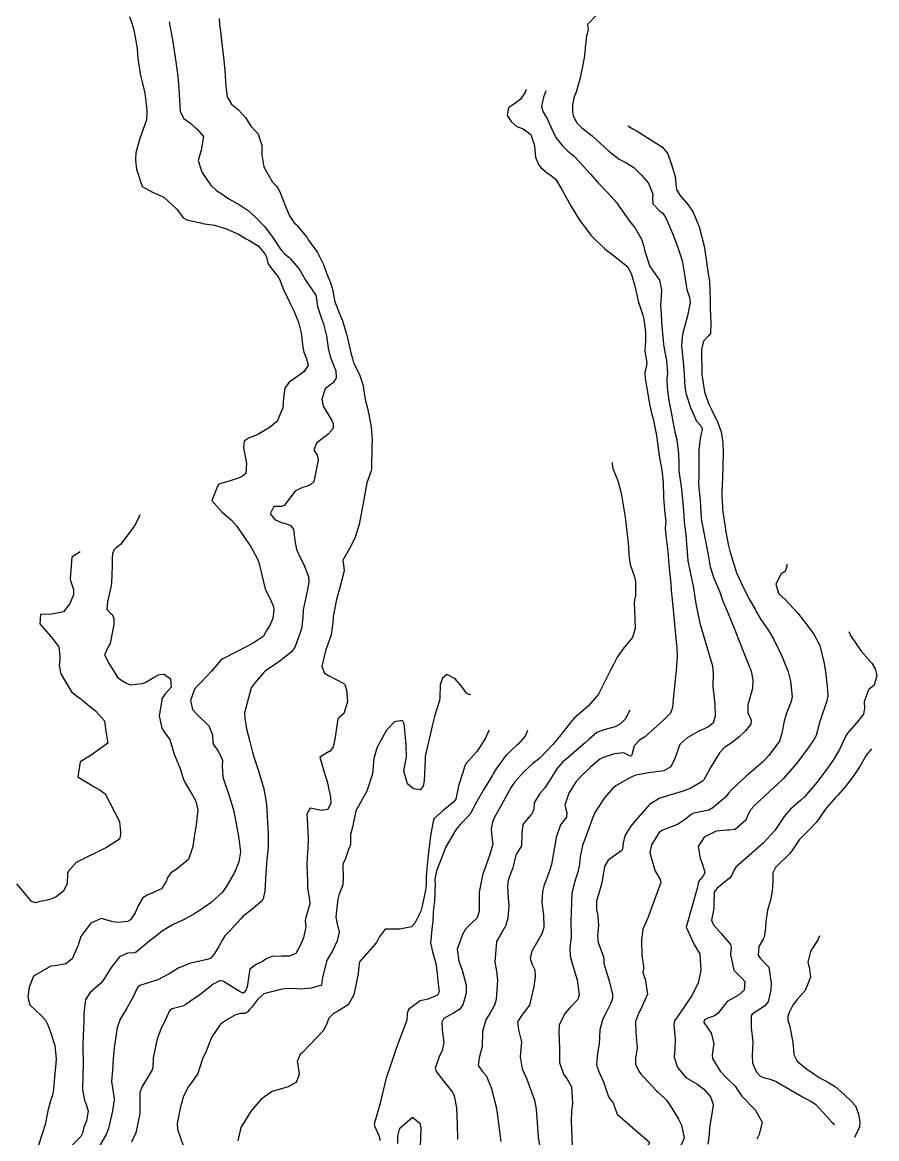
# Model space of a CAD drawing. Header units: feet. Extents: x 1313709 to 1317500, y 405869 to 411659.
# Drawn here: x 1316808 to 1317273, y 410442 to 411049 of the extents above; entities that cross this region are included whole.
import ezdxf

# ---------------------------------------------------------------- set-up
doc = ezdxf.new("R2010")
doc.units = ezdxf.units.FT
doc.layers.add('C-TOPO-MAJR', color=32, linetype='CONTINUOUS')

msp = doc.modelspace()

# ---------------------------------------------------------------- linework, layer by layer
at = {"layer": 'C-TOPO-MAJR'}
for points in [[(1316866.75, 411052.26), (1316868, 411048.76), (1316869.09, 411045.16), (1316870.82, 411034.88), (1316871.22, 411029.48), (1316872.54, 411021.2), (1316874.99, 411010.56), (1316875.93, 411003), (1316876.14, 411000.27), (1316875.87, 410996.13), (1316873.93, 410990.59), (1316872.37, 410985.99), (1316870.22, 410978.27), (1316869.91, 410974.6), (1316870.22, 410972.41), (1316870.6, 410969.39), (1316873.69, 410959.9), (1316879.19, 410956.84), (1316885.36, 410954.14), (1316892.5, 410947.62), (1316895.97, 410942.87), (1316897.84, 410941.72), (1316905.34, 410940.04), (1316906.45, 410939.81), (1316909.01, 410939.44), (1316913.01, 410938.76), (1316918.93, 410937), (1316926.09, 410933.87), (1316930.16, 410931.38), (1316931.63, 410930.66), (1316936.75, 410927.64), (1316940.41, 410923.29), (1316941.29, 410921.54), (1316941.82, 410919.14), (1316942.21, 410917.77), (1316943.94, 410915.28), (1316947.56, 410910.68), (1316948.24, 410909.5), (1316950.48, 410903.84), (1316954.25, 410895.83), (1316956.02, 410892.63), (1316958.67, 410886.16), (1316960.05, 410880.27), (1316960.99, 410872.52), (1316961.55, 410869.72), (1316962.98, 410866.25), (1316963.95, 410862.49), (1316961.75, 410859.17), (1316960.03, 410858.05), (1316953.65, 410853.44), (1316951.27, 410850.13), (1316950.49, 410844.9), (1316950.12, 410839.53), (1316947.29, 410832.61), (1316946.62, 410831.81), (1316942.69, 410828.65), (1316936.22, 410824.85), (1316931.76, 410823.16), (1316929.18, 410821.4), (1316928.71, 410817.8), (1316930.36, 410809.24), (1316929.96, 410803.8), (1316928.21, 410802.27), (1316926.02, 410801.3), (1316921.44, 410799.81), (1316915.3, 410797.99), (1316914.33, 410796.47), (1316913.54, 410793.94), (1316911.48, 410789.01), (1316916.88, 410782.93), (1316922.19, 410778.48), (1316924.96, 410775.22), (1316928.24, 410770.63), (1316933.13, 410763.41), (1316936.82, 410756.14), (1316939.35, 410745.64), (1316940.47, 410740.8), (1316942.91, 410736.24), (1316945.01, 410731.45), (1316945.18, 410729.61), (1316944.6, 410724.85), (1316942.81, 410720.77), (1316940.98, 410718.12), (1316939.79, 410715.52), (1316939.49, 410715.11), (1316933.95, 410711.48), (1316925.25, 410707.04), (1316917.16, 410702.88), (1316916.34, 410702.23), (1316911.32, 410696.23), (1316905.88, 410690.39), (1316903.47, 410688.1), (1316902.12, 410686.41), (1316899.96, 410680.33), (1316901.05, 410675.47), (1316903.55, 410672.73), (1316909.89, 410666.56), (1316911.82, 410661.58), (1316912, 410657.46), (1316912.4, 410656.11), (1316914.95, 410652.97), (1316917.27, 410647.78), (1316917.1, 410644.77), (1316917.42, 410638.68), (1316921.34, 410627.28), (1316923.46, 410620.12), (1316924.37, 410615.16), (1316926.16, 410605.28), (1316927.05, 410598.03), (1316926.18, 410592.5), (1316923.76, 410586.78), (1316919.81, 410579.85), (1316919.19, 410578.84), (1316917.25, 410576.01), (1316911.18, 410570.43), (1316905.08, 410566.21), (1316901.76, 410564.05), (1316896.41, 410561.19), (1316890.46, 410558.4), (1316884.7, 410554.97), (1316881.55, 410552.55), (1316877.14, 410549.21), (1316874.87, 410547.16), (1316870.3, 410543.38), (1316869.25, 410543.05), (1316865.54, 410542.81), (1316861.26, 410540.9), (1316856.75, 410535.09), (1316852.13, 410527.91), (1316850.92, 410526.46), (1316845.35, 410521.51), (1316842.74, 410517.75), (1316841.89, 410510.03), (1316841.81, 410505.35), (1316841.44, 410498.52), (1316841.38, 410492.03), (1316841.54, 410482.86), (1316841.28, 410476.51), (1316841.2, 410468.49), (1316842.49, 410462.11), (1316842.73, 410461.6), (1316844.19, 410457.17), (1316843.35, 410451.76), (1316841.94, 410448.19), (1316841.37, 410445.62), (1316841.17, 410444.96), (1316840.24, 410443.14), (1316840.09, 410442.95), (1316835.09, 410438.13)], [(1316888.27, 411049.46), (1316890.34, 411038.53), (1316891.99, 411027.7), (1316893.09, 411019.7), (1316893.57, 411013.24), (1316894.22, 411000.61), (1316896.31, 410996.79), (1316900.11, 410994.22), (1316903.06, 410991.5), (1316903.53, 410991.06), (1316906.97, 410987.09), (1316905.71, 410979.61), (1316903.98, 410973.93), (1316906.13, 410967.65), (1316910.81, 410960.75), (1316914.16, 410957.56), (1316915.96, 410956.36), (1316920.82, 410953.23), (1316926.98, 410949.66), (1316931.34, 410946.73), (1316935.37, 410942.98), (1316939.15, 410939.14), (1316940.33, 410937.86), (1316945.08, 410931.51), (1316948.57, 410926.39), (1316949.63, 410924.85), (1316951.01, 410923.22), (1316953.33, 410921.43), (1316954.13, 410920.8), (1316959.15, 410914.78), (1316962.29, 410909.37), (1316964.44, 410906.07), (1316968.01, 410900.68), (1316968.24, 410899.88), (1316968.92, 410894.6), (1316971.33, 410887.47), (1316972.3, 410885.23), (1316973.91, 410878.6), (1316974.76, 410871.89), (1316975.81, 410867.47), (1316978, 410861.74), (1316978.88, 410859.66), (1316979.16, 410855.83), (1316977.49, 410853.06), (1316976.47, 410852.44), (1316973.17, 410849.77), (1316971.36, 410844.18), (1316972.11, 410840.33), (1316976.83, 410832.64), (1316977.59, 410830.97), (1316977.59, 410828.19), (1316974.72, 410825.23), (1316968.39, 410820.19), (1316966.98, 410816.48), (1316968.86, 410813.75), (1316969.42, 410811.01), (1316966.97, 410799.26), (1316965.27, 410797.54), (1316962.89, 410796.63), (1316960.76, 410796.2), (1316956.88, 410794.08), (1316950.9, 410786.39), (1316949.43, 410785.74), (1316945.32, 410785.79), (1316943.28, 410781.81), (1316945.78, 410778.7), (1316949.84, 410776.96), (1316951.16, 410776.69), (1316954.28, 410775.55), (1316955.86, 410773.42), (1316956.73, 410767.36), (1316957.64, 410762.52), (1316959.89, 410757.37), (1316961.33, 410754.59), (1316964.05, 410747.75), (1316964.33, 410744.7), (1316963.45, 410739.74), (1316961.28, 410729.54), (1316961.03, 410725.47), (1316960.35, 410719.2), (1316956.72, 410709.21), (1316954.75, 410706.6), (1316947.79, 410701.12), (1316941.93, 410697.28), (1316940.47, 410696.21), (1316939.65, 410695.35), (1316935.01, 410690.12), (1316932.91, 410687.17), (1316929.32, 410673.69), (1316929.37, 410670.74), (1316930.43, 410664.95), (1316932.14, 410657.94), (1316933.63, 410652.2), (1316934.2, 410650.19), (1316936.75, 410642.63), (1316939.84, 410632.28), (1316941.27, 410623.97), (1316941.61, 410617.11), (1316942.2, 410607.95), (1316942.18, 410600.32), (1316941.45, 410594.06), (1316940.9, 410586.13), (1316940.32, 410576.81), (1316939.4, 410572.36), (1316938.8, 410571.26), (1316933.32, 410566.65), (1316928.44, 410562.85), (1316927.29, 410561.62), (1316921.43, 410555.3), (1316918.66, 410552.32), (1316916.94, 410549.68), (1316915.36, 410546.56), (1316913.02, 410542.66), (1316910.97, 410540.2), (1316909.67, 410539.55), (1316904.21, 410538.35), (1316899.93, 410537.5), (1316893.16, 410534.68), (1316888.29, 410531.57), (1316882.11, 410528.45), (1316876.85, 410526.74), (1316872.28, 410525.25), (1316871.1, 410524.2), (1316868.95, 410519.54), (1316865.31, 410513), (1316861.59, 410506.93), (1316859.99, 410502.23), (1316858.28, 410491.45), (1316857.74, 410485.5), (1316857.44, 410478.98), (1316857.21, 410477.28), (1316856.97, 410473.02), (1316857.91, 410467.31), (1316858.4, 410463.67), (1316858.38, 410463.09), (1316857.54, 410457.19), (1316855.34, 410447.46), (1316853.98, 410444.32), (1316850.09, 410437.41)], [(1316915.47, 411051.19), (1316915.67, 411047.77), (1316916.14, 411044.14), (1316916.93, 411037.7), (1316918.11, 411028.51), (1316918.66, 411022.88), (1316919.12, 411014.23), (1316919.85, 411008.59), (1316922.27, 411004.73), (1316925.84, 411001.83), (1316929.79, 410997.45), (1316932.68, 410992.7), (1316935.13, 410990.07), (1316936.67, 410988.55), (1316938.73, 410982.14), (1316938.74, 410977.11), (1316939.73, 410970.57), (1316944.55, 410962.2), (1316946.68, 410960.02), (1316947.65, 410958.73), (1316948.87, 410956.05), (1316951.45, 410949.59), (1316953.73, 410943.87), (1316956.25, 410940.15), (1316957.32, 410939.13), (1316963.11, 410932.34), (1316964.16, 410930.76), (1316968.95, 410923.95), (1316972.23, 410917.45), (1316973.73, 410913.35), (1316976.43, 410906.66), (1316977.47, 410902.54), (1316977.55, 410901.78), (1316978.35, 410897.12), (1316981.13, 410890.25), (1316982.65, 410886.79), (1316984.86, 410879.06), (1316987.2, 410869.45), (1316987.76, 410866.95), (1316988.64, 410864.03), (1316991.85, 410857.55), (1316993.83, 410851.62), (1316994.03, 410850.06), (1316994.06, 410849.72), (1316995.1, 410843.24), (1316996.14, 410839.24), (1316997.16, 410834.92), (1316998.13, 410828.94), (1316998.72, 410822.06), (1316998.59, 410818.92), (1316998.36, 410806.01), (1316998.23, 410805.27), (1316995.89, 410798.71), (1316993.84, 410787.69), (1316991.63, 410776.06), (1316989.46, 410769.21), (1316987, 410763.89), (1316982.84, 410756.63), (1316983.05, 410754.11), (1316983.43, 410750.85), (1316981.04, 410741.12), (1316979.32, 410735.32), (1316977.59, 410725.98), (1316977.37, 410722.47), (1316976.42, 410715.96), (1316973.36, 410707.27), (1316971.29, 410698.81), (1316972.88, 410695.15), (1316974.92, 410693.98), (1316983.4, 410689.48), (1316983.77, 410689.08), (1316984.78, 410686.19), (1316985.27, 410679.8), (1316983.25, 410673.22), (1316980.77, 410671.03), (1316980.01, 410670.39), (1316978.62, 410660.32), (1316977.59, 410655.11), (1316975.85, 410652.84), (1316975.4, 410652.63), (1316970.27, 410649.43), (1316973.12, 410639.6), (1316974.25, 410636.24), (1316976.06, 410627.76), (1316976.28, 410624.48), (1316974.57, 410621), (1316971.11, 410620.5), (1316964.97, 410621.71), (1316963.14, 410618.43), (1316963.28, 410616.01), (1316963.89, 410605.17), (1316963.64, 410599.96), (1316963.29, 410595.3), (1316963.21, 410590.56), (1316963.47, 410582.03), (1316963.58, 410578.52), (1316964.62, 410571.65), (1316964.74, 410569.79), (1316962.56, 410562.25), (1316962.32, 410560.69), (1316962.58, 410557.29), (1316961.41, 410551.26), (1316959.96, 410547.84), (1316957.16, 410542.67), (1316953.71, 410541.17), (1316949.51, 410541.22), (1316944.3, 410541.03), (1316941.49, 410540.03), (1316939.07, 410538.39), (1316935.64, 410536.7), (1316932.24, 410534.24), (1316930.78, 410524.63), (1316929.47, 410521.62), (1316928.62, 410521.14), (1316926.95, 410521.77), (1316917.92, 410527.54), (1316916.12, 410528.07), (1316912.16, 410526.03), (1316904.88, 410520.08), (1316901.1, 410517.7), (1316897.95, 410515.31), (1316896.29, 410514.23), (1316889.89, 410512.56), (1316888.46, 410511.51), (1316886.86, 410507.86), (1316883.81, 410501.51), (1316881.73, 410496.24), (1316879.53, 410485.98), (1316879.38, 410480.77), (1316879.02, 410479.44), (1316873.52, 410470.44), (1316872.41, 410467.12), (1316872.28, 410463.82), (1316872.28, 410455.74), (1316870.21, 410445.19), (1316867.87, 410440.08)], [(1317120.91, 411053.19), (1317116.06, 411048.25), (1317115.92, 411047.62), (1317116.16, 411045.49), (1317115.87, 411043.59), (1317115.32, 411041.89), (1317114.55, 411035.3), (1317114.23, 411030.99), (1317113.59, 411026.93), (1317111.93, 411019.05), (1317109.81, 411011.79), (1317108.64, 411008.73), (1317107.66, 411004.27), (1317107.7, 411000.51), (1317108.16, 410998.33), (1317110.08, 410994.48), (1317112.73, 410991.85), (1317118.47, 410987.4), (1317127.39, 410979.18), (1317133.15, 410974.69), (1317137.24, 410972.62), (1317141.01, 410970.15), (1317145.23, 410966.08), (1317149.04, 410961.75), (1317151.4, 410955.7), (1317151.25, 410953.71), (1317151.37, 410950.53), (1317155.26, 410946.52), (1317156.77, 410945.28), (1317158.75, 410942.41), (1317162.62, 410933.07), (1317165.26, 410926.21), (1317167.31, 410919.67), (1317168.63, 410911.92), (1317169.99, 410903.93), (1317171.37, 410899.73), (1317171.72, 410896.77), (1317170.91, 410892.27), (1317170.19, 410889.45), (1317167.79, 410880.04), (1317167.34, 410877.95), (1317167.09, 410873.01), (1317167.55, 410868.12), (1317168.26, 410860.43), (1317168.84, 410850.94), (1317169.58, 410846.9), (1317171.94, 410839.64), (1317175.18, 410832.22), (1317177.65, 410829.48), (1317178.18, 410827.92), (1317177.19, 410822.88), (1317176.49, 410816.72), (1317176.48, 410811.88), (1317176.37, 410801.79), (1317176.31, 410798.82), (1317176.46, 410796.04), (1317177.11, 410789.17), (1317177.78, 410779.49), (1317178.09, 410777.17), (1317180.83, 410763.34), (1317181.64, 410758.46), (1317182.63, 410753), (1317184.35, 410747.42), (1317187.89, 410739.17), (1317188.6, 410737.14), (1317189.69, 410733.9), (1317192.02, 410728.62), (1317195.95, 410718.79), (1317198.12, 410713.1), (1317201.67, 410704.5), (1317204.83, 410696.28), (1317205.84, 410691.57), (1317205.56, 410686.81), (1317203.09, 410677.92), (1317203.08, 410673.45), (1317204.28, 410671.08), (1317204.95, 410669.45), (1317204.73, 410667.41), (1317201.82, 410663.86), (1317198.39, 410660.48), (1317194.53, 410657.46), (1317190.64, 410654.91), (1317187.62, 410651.78), (1317183.19, 410644.49), (1317179.17, 410637.2), (1317178.22, 410636.18), (1317172.11, 410632.55), (1317167.87, 410631), (1317159.87, 410628.67), (1317154.95, 410626.98), (1317149.57, 410623.73), (1317143.35, 410616.6), (1317142.21, 410615.15), (1317139.29, 410611.75), (1317136.14, 410606.75), (1317135.2, 410602.64), (1317134.89, 410599.48), (1317134.48, 410598.76), (1317130.85, 410596.26), (1317127.14, 410593.52), (1317125.17, 410589.99), (1317123.71, 410581.1), (1317122.31, 410576.15), (1317120.69, 410571.1), (1317120.84, 410566.44), (1317121.32, 410564.56), (1317121.87, 410558.17), (1317121.33, 410552.21), (1317121.61, 410548.69), (1317124.49, 410540.96), (1317124.7, 410539.17), (1317124.81, 410537.25), (1317128.01, 410526.49), (1317129.18, 410521.9), (1317129.4, 410520.73), (1317129.39, 410518.23), (1317128.62, 410515.67), (1317126.1, 410510.62), (1317124.23, 410507.14), (1317122.51, 410501.19), (1317122.13, 410493.38), (1317121.35, 410488.73), (1317120.74, 410481.92), (1317122.42, 410477.6), (1317124.51, 410472.84), (1317127.24, 410464.75), (1317129.94, 410461.06), (1317130.59, 410459.37), (1317132.08, 410455.24), (1317140.53, 410447.96)], [(1317082.46, 411012.56), (1317081.82, 411010.81), (1317079.37, 411007.45), (1317076.88, 411005.45), (1317072.91, 411002.62), (1317072.11, 410998.41), (1317074.32, 410995.17), (1317077.4, 410992.58), (1317080.86, 410991.16), (1317085.02, 410988.09), (1317086.93, 410982.76), (1317086.98, 410981.89), (1317087.59, 410975.8), (1317089.24, 410971.75), (1317090.34, 410970.35), (1317094.35, 410967.01), (1317096.16, 410965.79), (1317098.58, 410963.61), (1317101.93, 410958.29), (1317106.82, 410949.27), (1317111.96, 410941.07), (1317112.89, 410939.72), (1317117.77, 410933.43), (1317119.86, 410931.17), (1317125.22, 410925.97), (1317131.58, 410921), (1317137.75, 410916.1), (1317139.85, 410911.98), (1317141.56, 410905.58), (1317142.69, 410900.95), (1317143.49, 410897.46), (1317145.99, 410889.94), (1317146.41, 410888.46), (1317146.74, 410886.38), (1317147.38, 410880.69), (1317147.41, 410876.19), (1317147.08, 410870.38), (1317147.39, 410868.22), (1317148.19, 410864.05), (1317147.79, 410861.39), (1317147.13, 410858.79), (1317147.2, 410855.39), (1317148.3, 410849.17), (1317149.68, 410841.59), (1317150.77, 410836.61), (1317151.54, 410833.56), (1317151.77, 410832.61), (1317153.48, 410824.38), (1317153.85, 410821.53), (1317154.78, 410813.44), (1317156.26, 410805.59), (1317157.08, 410798.94), (1317157.15, 410790.78), (1317157.33, 410788.35), (1317158.02, 410781.91), (1317158.41, 410778.08), (1317158.35, 410776.23), (1317158.14, 410773.92), (1317158.55, 410769.97), (1317159.53, 410761.26), (1317160.11, 410754.16), (1317160.44, 410750.44), (1317160.97, 410745.55), (1317161.62, 410738.18), (1317161.72, 410737.13), (1317162.53, 410729.54), (1317162.97, 410724.07), (1317163.7, 410715.81), (1317164.41, 410709.19), (1317164.69, 410704.17), (1317164.13, 410696.55), (1317163.32, 410689.84), (1317162.44, 410680.92), (1317162.06, 410676.55), (1317160.98, 410673.49), (1317157.72, 410670.16), (1317151.68, 410664.45), (1317146.8, 410660.29), (1317144.19, 410658.81), (1317141.33, 410655.72), (1317139.93, 410650.71), (1317139.74, 410650.33), (1317139.42, 410650.07), (1317138.75, 410650.18), (1317135.63, 410651.8), (1317130.54, 410651.37), (1317124.4, 410649.36), (1317122.65, 410648.42), (1317117.72, 410644.19), (1317112.62, 410639.41), (1317109.65, 410636.3), (1317108.35, 410634.34), (1317105.8, 410629.99), (1317103.51, 410623.46), (1317104.6, 410619.27), (1317104.43, 410616.94), (1317101.11, 410612.68), (1317098.75, 410605.77), (1317097.41, 410597.37), (1317096.81, 410594.14), (1317096.28, 410591.06), (1317095.28, 410587.68), (1317092.08, 410579.3), (1317091.31, 410576.34), (1317091.11, 410570.41), (1317091.85, 410563.61), (1317092.15, 410557.16), (1317092.13, 410556.87), (1317090.97, 410553.34), (1317085.63, 410544.04), (1317084.66, 410540.18), (1317085.67, 410537.11), (1317087.14, 410533.9), (1317087.4, 410530.01), (1317086.63, 410524.71), (1317084.24, 410514.67), (1317080.13, 410509.14), (1317077.75, 410505.56), (1317078.26, 410501.15), (1317079.94, 410494.7), (1317079.32, 410486.54), (1317080.31, 410479.89), (1317082.91, 410474.29), (1317087.06, 410462.86), (1317087.86, 410458.06), (1317088.32, 410453.28), (1317088.98, 410442.77), (1317090.94, 410430.7)], [(1317093.17, 411011.96), (1317092.96, 411011.42), (1317091.96, 411008.52), (1317090.81, 411003.33), (1317091.67, 411000.24), (1317094, 410996.88), (1317096.72, 410990.65), (1317098.57, 410986.45), (1317102.11, 410982.14), (1317105.22, 410979.02), (1317106.74, 410977.74), (1317108.72, 410976.1), (1317117.53, 410966.53), (1317121.49, 410962.03), (1317127.09, 410956.29), (1317131.9, 410950.92), (1317133.18, 410949), (1317138.97, 410940.88), (1317141.89, 410937.27), (1317145.25, 410931.27), (1317146.48, 410927.23), (1317147.08, 410924.63), (1317149.82, 410916.36), (1317151.2, 410914.34), (1317155.03, 410908.9), (1317156.17, 410903.71), (1317156.01, 410900.23), (1317155.69, 410897.97), (1317155.58, 410895.12), (1317155.69, 410893.56), (1317156.35, 410883.59), (1317156.79, 410878.28), (1317157.21, 410873.92), (1317158.13, 410868.95), (1317158.89, 410865.28), (1317159.31, 410858.33), (1317159.11, 410855.24), (1317159.15, 410850.49), (1317160.19, 410843.42), (1317161.44, 410837.09), (1317162.68, 410830.04), (1317162.83, 410829.09), (1317163.42, 410826.49), (1317164.51, 410822.26), (1317165.41, 410814.51), (1317165.54, 410809.55), (1317165.5, 410806.18), (1317165.57, 410805.14), (1317167.01, 410795.32), (1317167.76, 410787.81), (1317168.2, 410781.12), (1317168.54, 410777.2), (1317168.85, 410774.93), (1317169.44, 410770.45), (1317170.53, 410756.2), (1317170.75, 410754.61), (1317171.95, 410749.2), (1317173.13, 410743.41), (1317173.46, 410741.49), (1317174.85, 410732.91), (1317175.46, 410729.43), (1317176.99, 410722.33), (1317180.17, 410711.31), (1317181.74, 410706.33), (1317183.83, 410699.22), (1317184.15, 410695.05), (1317184.01, 410687.61), (1317184.47, 410684.86), (1317185.12, 410678.36), (1317185.28, 410671.84), (1317184.19, 410667.91), (1317181.39, 410665.79), (1317176.5, 410663.56), (1317170.03, 410660.09), (1317166.17, 410656.42), (1317163.42, 410648.71), (1317161.12, 410644.25), (1317157.45, 410642.03), (1317149.3, 410640.98), (1317142.1, 410639.65), (1317140.4, 410638.95), (1317135.98, 410636.66), (1317131.3, 410633.94), (1317129.72, 410632.71), (1317125.08, 410627.36), (1317119.91, 410619.46), (1317118.33, 410615.83), (1317116.54, 410610.76), (1317113.08, 410601.43), (1317111.84, 410595.38), (1317111.82, 410594.89), (1317111.59, 410591.28), (1317110.63, 410586.88), (1317109.41, 410583.1), (1317108.05, 410578.57), (1317107.44, 410575.41), (1317107.08, 410570.19), (1317106.86, 410560.08), (1317106.92, 410552.17), (1317106.9, 410551.8), (1317106.3, 410545.8), (1317106.51, 410541.36), (1317107.61, 410537.19), (1317110.31, 410528.35), (1317111.39, 410520.22), (1317110.57, 410517.62), (1317106.14, 410512.94), (1317103.71, 410510.31), (1317100.54, 410503.88), (1317100.28, 410499.92), (1317100.67, 410491.06), (1317100.66, 410483.45), (1317102.81, 410477.01), (1317104.88, 410474.27), (1317107.12, 410470.12), (1317107.8, 410461.32), (1317107.16, 410456.52), (1317106.98, 410451.52), (1317107.45, 410437.93)], [(1317137.76, 410992.88), (1317140.6, 410991.21), (1317142.35, 410990.32), (1317146.4, 410987.77), (1317156.69, 410981.21), (1317159.58, 410977.7), (1317161.59, 410971.81), (1317163.55, 410965.3), (1317163.91, 410961.22), (1317164.25, 410958.23), (1317166.13, 410955.11), (1317170.68, 410949.99), (1317173.32, 410945.89), (1317176.62, 410937.9), (1317179.38, 410927.43), (1317180.52, 410920.09), (1317181.52, 410912.32), (1317182.01, 410909.73), (1317182.29, 410908.23), (1317182.68, 410898.64), (1317182.56, 410893.71), (1317183, 410885.76), (1317182.74, 410880.01), (1317181.74, 410878.65), (1317179.06, 410875.79), (1317177.91, 410871.15), (1317178.16, 410857.64), (1317179.55, 410848.24), (1317181.72, 410841.89), (1317183.47, 410838.25), (1317186.65, 410831.83), (1317188.57, 410826.38), (1317189.56, 410820.59), (1317189.73, 410814.78), (1317189.46, 410807.96), (1317189.28, 410801.39), (1317188.93, 410793.41), (1317188.9, 410791.84), (1317189.28, 410785.17), (1317189.58, 410782.95), (1317190.71, 410774.65), (1317191.09, 410771.8), (1317192.55, 410764.46), (1317193.26, 410761.52), (1317197.01, 410749.68), (1317200.51, 410741.92), (1317204.16, 410734.93), (1317207.04, 410729.9), (1317207.7, 410728.68), (1317210.11, 410724.36), (1317214.36, 410718.4), (1317217.26, 410713.56), (1317221.73, 410704.01), (1317225.03, 410695.94), (1317226.33, 410690.87), (1317227.13, 410682.29), (1317226.62, 410679.79), (1317224.13, 410673.33), (1317222.78, 410669.01), (1317221.66, 410662.5), (1317220.28, 410658.25), (1317214.58, 410650.34), (1317211.12, 410646.8), (1317202.22, 410639.16), (1317194.31, 410631.98), (1317192.85, 410630.05), (1317190.86, 410627.77), (1317183.98, 410621.92), (1317181.88, 410620.64), (1317173.77, 410618.96), (1317172.34, 410618.34), (1317169.15, 410615.72), (1317164.87, 410612.83), (1317156.72, 410609.78), (1317154.59, 410608.27), (1317150.71, 410601.82), (1317149.83, 410597.54), (1317152.64, 410587.53), (1317152.99, 410586.97)], [(1317129.26, 410809.68), (1317129.21, 410809.09), (1317129.61, 410806.52), (1317131.25, 410802.51), (1317132.22, 410800.27), (1317132.58, 410799.27), (1317134.1, 410792.99), (1317136.31, 410780.11), (1317137.31, 410772.31), (1317138.21, 410763.91), (1317138.42, 410759.42), (1317139.17, 410754.28), (1317141.3, 410748.14), (1317142, 410744.97), (1317141.92, 410737.35), (1317141.45, 410735.06), (1317141.19, 410733.29), (1317141.47, 410729.65), (1317141.86, 410719.52), (1317140.41, 410714.54), (1317135.73, 410708.98), (1317132.09, 410703.87), (1317130.02, 410699.92), (1317128.6, 410697.23), (1317122.25, 410684.42), (1317121.84, 410683.68), (1317116.5, 410677.43), (1317113.61, 410675.06), (1317108.37, 410670.52), (1317106.56, 410668.36), (1317100.6, 410660.64), (1317096.95, 410656.37), (1317093.45, 410652.5), (1317089.7, 410648.84), (1317086.37, 410646.18), (1317081.19, 410641.57), (1317076.31, 410636.14), (1317074.7, 410633.69), (1317074.23, 410632.82), (1317069.18, 410624.01), (1317065.17, 410616.48), (1317064.19, 410614.21), (1317063.41, 410610.53), (1317063.89, 410606.19), (1317064.29, 410602.07), (1317063.81, 410600.4)], [(1316872.34, 410781.36), (1316871.87, 410780.05), (1316869.62, 410775.46), (1316861.77, 410765.2), (1316859.06, 410762.92), (1316858.26, 410762.04), (1316857.54, 410760.09), (1316857.2, 410757.77), (1316857.32, 410753.48), (1316856.85, 410744.04), (1316856.6, 410742.02), (1316854.82, 410733.93), (1316854.31, 410729.8), (1316856.37, 410727.83), (1316857.43, 410726.86), (1316858.22, 410724.93), (1316858.21, 410721.63), (1316856.19, 410711.28), (1316855.35, 410709.81), (1316853.13, 410705.15), (1316855.61, 410700.28), (1316858.38, 410695.87), (1316859.97, 410693.25), (1316862.01, 410691.57), (1316864.65, 410689.86), (1316867.01, 410688.8), (1316873.62, 410689.55), (1316875.15, 410690.11), (1316880.14, 410693.04), (1316882.54, 410694.25), (1316883.37, 410694.5), (1316885.61, 410694.62), (1316889.07, 410692.14), (1316889.31, 410687.59), (1316886.33, 410684.08), (1316884.4, 410681.66), (1316882.91, 410672), (1316884.32, 410665.34), (1316886.31, 410662.22), (1316888.57, 410659.07), (1316889.21, 410657.24), (1316890.98, 410651.12), (1316894.38, 410642.77), (1316895.52, 410638.97), (1316896.57, 410636.11), (1316900.9, 410628.84), (1316902.74, 410625.62), (1316903.93, 410620.85), (1316903.06, 410612.66), (1316901.82, 410606.24), (1316901.21, 410600.81), (1316898.87, 410593.83), (1316892.18, 410588.42), (1316889.14, 410586.49), (1316887.19, 410583.63), (1316886.85, 410582.27), (1316884.18, 410577.8), (1316876.38, 410574.4), (1316874.02, 410572.95), (1316871.69, 410568.96), (1316869.77, 410564.83), (1316867.19, 410560.94), (1316865.63, 410560.17), (1316860.19, 410559.52), (1316857.75, 410559.92), (1316857.19, 410560.18), (1316851.28, 410561.68), (1316845.61, 410559.21), (1316840.32, 410551.93), (1316838.54, 410546.73), (1316838.32, 410545.93), (1316835.58, 410539.87), (1316832.09, 410537.02), (1316826.36, 410536.02), (1316823.95, 410535.86), (1316814.57, 410530.46), (1316812.07, 410524.33), (1316811.36, 410519.02), (1316812.55, 410514.81), (1316818.68, 410508.91), (1316821.02, 410506.48), (1316822.29, 410503.99), (1316823.62, 410500.51), (1316826.03, 410492.63), (1316826.74, 410485.33), (1316826.45, 410480.89), (1316826.18, 410477.65), (1316825.43, 410468.66), (1316824.78, 410465.72), (1316823.65, 410462.51), (1316822.33, 410457.17), (1316820.92, 410449.73), (1316819.22, 410444.55), (1316817.15, 410438.42)], [(1316839.9, 410761.09), (1316835.34, 410758.33), (1316834.39, 410746.48), (1316834.8, 410745.12), (1316836.28, 410740.6), (1316836.27, 410737.84), (1316834.08, 410732.73), (1316830.76, 410728.57), (1316824.49, 410727.28), (1316818.38, 410727.06), (1316817.9, 410722.06), (1316823.99, 410715.2), (1316828.22, 410709.58), (1316828.87, 410704.5), (1316828.83, 410702.55), (1316828.68, 410700.92), (1316828.46, 410699.33), (1316829.39, 410694.8), (1316835.11, 410685.04), (1316838.56, 410682.34), (1316839.52, 410681.75), (1316845.73, 410676.72), (1316848.18, 410674.76), (1316853.09, 410669.23), (1316853.8, 410663.63), (1316854.17, 410661.46), (1316854.96, 410657.09), (1316845.92, 410650.51), (1316839.84, 410646.94), (1316838.62, 410638.85), (1316847.92, 410633.09), (1316850.54, 410631.75), (1316853.43, 410629.54), (1316861.21, 410614.51), (1316861.76, 410608.71)], [(1317224.32, 410754.44), (1317224.28, 410754.13), (1317224.3, 410753.31), (1317223.33, 410750.54), (1317221.27, 410749.26), (1317218.41, 410743.58), (1317219.72, 410738.69), (1317220.34, 410737.94), (1317223.39, 410735.19), (1317230.23, 410727.88), (1317233.57, 410723.62), (1317239.09, 410716.38), (1317242.21, 410710.17), (1317244.63, 410700.45), (1317245.33, 410695.83), (1317246.21, 410688.12), (1317246.55, 410682.82), (1317246.03, 410680.08), (1317242.22, 410668.9), (1317240.23, 410661.28), (1317239.27, 410659.26), (1317236.51, 410655.38), (1317229.81, 410646.16), (1317222.36, 410637.69), (1317218.96, 410634.51), (1317215.13, 410630.92), (1317206.53, 410623.03), (1317204.64, 410621.07), (1317203.33, 410618.43), (1317201.97, 410615.15), (1317196.22, 410610.08), (1317192.75, 410609.78), (1317191.91, 410609.85), (1317185.79, 410609.2), (1317179.33, 410605.92), (1317176.14, 410600.84), (1317177.1, 410594.42), (1317178.1, 410592.19), (1317179.47, 410587.64)], [(1317258.08, 410717.85), (1317258.96, 410715.67), (1317264.68, 410707.14), (1317270.51, 410700.61), (1317272.34, 410697.48), (1317273.19, 410693.85), (1317271.78, 410688.73), (1317270.89, 410687.87), (1317268.66, 410686.13), (1317266.41, 410679.63), (1317266.49, 410676.2), (1317266.07, 410672.79), (1317262.51, 410668.56), (1317257.28, 410662.51), (1317256.13, 410660.38), (1317252.99, 410653.69), (1317249.58, 410647.94), (1317246.11, 410642.99), (1317244.82, 410641.26), (1317240.63, 410635.79), (1317233.93, 410627.99), (1317231.95, 410626.17), (1317226.28, 410621.25), (1317222.8, 410617.2), (1317221.08, 410614.49), (1317217.81, 410609.6), (1317211.52, 410602.63), (1317203.74, 410596), (1317196.84, 410589.84), (1317195.75, 410588.24), (1317194.26, 410584.99), (1317193.19, 410583.71), (1317190.24, 410581.37), (1317189.38, 410580.58), (1317187.86, 410579.39)], [(1317052.13, 410683.94), (1317051.63, 410683.48), (1317050.13, 410684.35), (1317047.25, 410688.07), (1317043.85, 410692.08), (1317039.33, 410694.44), (1317037.03, 410692.45), (1317035.79, 410689.05), (1317035.52, 410681.84), (1317035.43, 410680.27), (1317032.84, 410672.3), (1317031.28, 410666.62), (1317030.22, 410661.58), (1317027.86, 410651.68), (1317027.64, 410649.94), (1317027.62, 410648.23), (1317027.07, 410636.62), (1317026.45, 410633.73), (1317024.75, 410631.75), (1317021.3, 410632.28), (1317018.04, 410635.04), (1317015.92, 410641.94), (1317017.25, 410648.8), (1317017.33, 410649.32), (1317017.21, 410656.28), (1317016.4, 410665.95), (1317016.1, 410667.55), (1317015.26, 410669.4), (1317010.89, 410668.7), (1317006.5, 410664.11), (1317001.3, 410654.51), (1316999.67, 410648.53), (1316998.98, 410640.42), (1316995.74, 410631.05), (1316989.92, 410620.3), (1316989.55, 410618.57), (1316987.95, 410611.35), (1316987.02, 410607.44), (1316987.01, 410602.18), (1316986.62, 410600.9), (1316986.1, 410599.75), (1316984.18, 410594.29), (1316983, 410591.74), (1316982.75, 410590.61), (1316983.04, 410584.19), (1316982.69, 410579.97), (1316980.51, 410574.38), (1316980, 410572.18), (1316979.32, 410566.18), (1316978.97, 410562.46), (1316979.56, 410559.54), (1316980.71, 410554.32), (1316979.73, 410549.54), (1316977.29, 410544.5), (1316976.13, 410542.38), (1316974.51, 410539.67), (1316973.94, 410538.3), (1316971.51, 410528.74), (1316971.35, 410527.02), (1316971.1, 410525.56), (1316965.51, 410523.9), (1316959.75, 410523.39), (1316957.91, 410523.48), (1316952.75, 410523.68), (1316948.94, 410523.05), (1316939.76, 410520.8), (1316936.46, 410517.79), (1316933.25, 410513.5), (1316932.07, 410512.18), (1316931.26, 410511.2), (1316929.69, 410510.05), (1316926.92, 410510.05), (1316924.33, 410509.38), (1316920.62, 410507.08), (1316916.19, 410504.21), (1316911.55, 410497.31), (1316908.44, 410489.53), (1316906.48, 410485.34), (1316904.84, 410480.35), (1316903.87, 410477.38), (1316900.24, 410472.15), (1316898.88, 410470.36), (1316896.16, 410465.03), (1316894.23, 410458.49), (1316892.68, 410450.28), (1316892.86, 410447.2), (1316896.01, 410437.79)], [(1317138.83, 410675.11), (1317136.45, 410670.18), (1317133.91, 410667.67), (1317130.89, 410666.02), (1317124.75, 410664.34), (1317120.89, 410662.94), (1317116.75, 410659.33), (1317114.59, 410657.27), (1317109.72, 410653.06), (1317105.3, 410649.25), (1317102.54, 410646.89), (1317099.19, 410643.23), (1317097.67, 410640.76), (1317092.9, 410633.06), (1317089.97, 410629.75), (1317086.79, 410624.57), (1317086.65, 410621.43), (1317085.86, 410618.91), (1317085.01, 410618.07), (1317080.72, 410612.84), (1317080.23, 410608.07), (1317080.02, 410601.35), (1317077.22, 410596.86), (1317076.95, 410596.26), (1317075.43, 410590.07)], [(1317062.27, 410664.19), (1317062.15, 410663.91), (1317060.42, 410659.77), (1317055.87, 410652.73), (1317049.69, 410645.82), (1317049.14, 410644.76), (1317047.93, 410640.67), (1317045.67, 410633.88), (1317044.17, 410626.7), (1317043.12, 410625.22), (1317037.29, 410620.55), (1317032.66, 410616.38), (1317032.12, 410615.49), (1317031.9, 410614.62), (1317030.54, 410606.75), (1317029.71, 410600.48), (1317029.59, 410599.42), (1317028.61, 410591), (1317028.03, 410584.44), (1317028.1, 410580.31), (1317028.11, 410580), (1317027.82, 410577.13), (1317026.17, 410569.4), (1317025.12, 410565.71), (1317021.96, 410559.16), (1317020.09, 410557.27), (1317013.78, 410555.85), (1317005.74, 410555.99), (1317002.58, 410551.51), (1317001.1, 410548.66), (1316991.89, 410538.1), (1316991.61, 410537.26), (1316991.06, 410531.91), (1316989.93, 410525.52), (1316988.7, 410520.22), (1316985.73, 410514.76), (1316980.43, 410511.43), (1316977.44, 410509.81), (1316975.21, 410507.54), (1316973.74, 410503.67), (1316972.1, 410500.68), (1316960.76, 410488.85), (1316959.62, 410487.73), (1316957.86, 410483.93), (1316958.41, 410480.92), (1316959.08, 410477.15), (1316957.83, 410473.37), (1316957.21, 410472.45), (1316952.94, 410470.13), (1316944.31, 410467.71), (1316938.3, 410463.39), (1316932.97, 410457.13), (1316927.3, 410448.08), (1316925.69, 410440.79)], [(1317083.23, 410663.94), (1317081.93, 410660.87), (1317078.31, 410656.66), (1317077.42, 410655.96), (1317071.53, 410650.47), (1317066.15, 410643.07), (1317064.75, 410640.8), (1317064.15, 410639.77), (1317059.15, 410631.32), (1317055.75, 410625.37), (1317054.56, 410623.32), (1317053.56, 410621.24), (1317051.83, 410618.24), (1317046.65, 410612.81), (1317044.31, 410609.89), (1317038.74, 410600.76), (1317037.62, 410597.4), (1317037.44, 410596.86), (1317033.74, 410587.6), (1317032.83, 410582.96), (1317032.88, 410581.9), (1317032.98, 410580.93), (1317032.56, 410570.92), (1317032.33, 410568.82), (1317031.96, 410565.25), (1317031.65, 410560.06), (1317031.57, 410559.06), (1317031.26, 410555.98), (1317030.57, 410549.83), (1317030.5, 410548.85), (1317030.57, 410547.72), (1317031.49, 410543.67), (1317033.45, 410537.2), (1317034.16, 410531.92), (1317034.41, 410527.58), (1317035.1, 410521.86), (1317034.29, 410520.12), (1317029.64, 410518), (1317029.16, 410517.93), (1317024.88, 410516.9), (1317018.54, 410512.2), (1317017.8, 410510.04), (1317017.58, 410506.48), (1317013.51, 410495.97), (1317011.66, 410490.4), (1317008.55, 410481.18), (1317006.99, 410477.16), (1317006.39, 410475.06), (1317002.9, 410460.62), (1317001.63, 410456.15), (1316999.89, 410449.94), (1316999.91, 410448.93), (1317002.69, 410442.82), (1317002.87, 410441.04)], [(1317270.33, 410653.96), (1317267.71, 410650.8), (1317263.99, 410644.49), (1317260.85, 410639.56), (1317256.13, 410633.44), (1317252.23, 410629.03), (1317250.88, 410627.58), (1317246.01, 410622.09), (1317244.84, 410620.49), (1317240.49, 410614.18), (1317236.53, 410609.95), (1317231.09, 410604.53), (1317227.45, 410599.15), (1317226.03, 410597.18), (1317218.13, 410589.45), (1317216.68, 410586.61), (1317216.71, 410581.76), (1317216.35, 410576.66), (1317215.47, 410571.69), (1317213.88, 410566.31), (1317212.84, 410560.04), (1317212.69, 410556.62), (1317212.06, 410551.62), (1317211.47, 410550.49), (1317209.16, 410546.6), (1317208.77, 410541.76), (1317209.74, 410540.15), (1317214.46, 410535.27), (1317215.73, 410526.4), (1317215.53, 410522.85), (1317214.18, 410516.35), (1317212.21, 410514.08), (1317205.54, 410509.67), (1317204.99, 410508.84), (1317204.9, 410502.53), (1317205.73, 410494.44), (1317205.38, 410487.26), (1317205.61, 410483.23), (1317207.03, 410479.64), (1317207.91, 410478.01), (1317209.75, 410475.98), (1317212.17, 410475.03), (1317214.54, 410474.54), (1317218.12, 410473.29), (1317226.4, 410468.55), (1317232.85, 410464.71), (1317237.92, 410462.03), (1317239.82, 410460.68), (1317245.85, 410454.2), (1317248.83, 410451), (1317250.32, 410449.65)], [(1316861.76, 410608.71), (1316861.87, 410607.51), (1316861.23, 410604.97), (1316854.22, 410600.41), (1316850.99, 410598.8)], [(1317063.81, 410600.4), (1317062.72, 410596.59), (1317058.77, 410585.32), (1317056.99, 410576.12), (1317056.95, 410575.39), (1317057.02, 410565.65), (1317055.86, 410562.19), (1317052.59, 410559.05)], [(1316841.68, 410594.16), (1316837.76, 410592.21), (1316833.42, 410587.22)], [(1316850.99, 410598.8), (1316841.68, 410594.16)], [(1316833.42, 410587.22), (1316833.35, 410587.14), (1316833.05, 410586.29), (1316832.86, 410580.7), (1316830.84, 410576.64), (1316826.76, 410573.49), (1316824.45, 410572.49), (1316821.92, 410571.65), (1316817.35, 410570.72)], [(1317075.43, 410590.07), (1317075.25, 410589.34), (1317073.67, 410585.19), (1317072.88, 410583.05), (1317072.48, 410581.25), (1317072.27, 410579.17), (1317072.73, 410572.85), (1317073.14, 410568.63), (1317072.5, 410561.89), (1317071.69, 410558.83)], [(1317152.99, 410586.97), (1317155.45, 410583.01), (1317155.83, 410581.36), (1317150.5, 410566.98)], [(1317179.47, 410587.64), (1317179.68, 410586.95), (1317179.07, 410585.16), (1317176.28, 410581.86), (1317175.82, 410579.86), (1317175.73, 410578.85), (1317169.63, 410557.11), (1317173.82, 410547.63), (1317175.96, 410544.21)], [(1316817.35, 410570.72), (1316815.52, 410570.35), (1316813.46, 410571.01), (1316806.52, 410579.35), (1316805.45, 410580.56)], [(1317187.86, 410579.39), (1317186.38, 410578.23), (1317184.86, 410576.14), (1317184.65, 410570.1), (1317184.55, 410567.2), (1317183.38, 410560.86), (1317184.42, 410558.28), (1317188.51, 410553.55)], [(1317150.5, 410566.98), (1317148.8, 410562.39), (1317146, 410556.02), (1317145.22, 410549.93), (1317145.38, 410541.66), (1317146.3, 410535.73), (1317146.3, 410534.3), (1317146.05, 410532.82), (1317146.96, 410529.51), (1317147.31, 410528.89), (1317148.47, 410520.5), (1317144.69, 410512.08), (1317143.93, 410511.06), (1317141.92, 410505.76), (1317142.11, 410499.97), (1317142.81, 410491.21), (1317141.97, 410485.72), (1317141.91, 410482.57), (1317143.73, 410478.75), (1317145.19, 410476.78), (1317146.66, 410475.19), (1317153.26, 410468.24), (1317154.32, 410467.26), (1317159.04, 410462.78), (1317161.84, 410458.57), (1317165.35, 410452.55), (1317167.04, 410449.32), (1317167.93, 410444.9)], [(1317052.59, 410559.05), (1317052.22, 410558.69), (1317049.53, 410555.85), (1317047.79, 410553.05), (1317044.96, 410545.13), (1317045.84, 410538.62), (1317047.71, 410533.64), (1317049.94, 410525.5), (1317049.83, 410521.12), (1317047.97, 410514.87), (1317046.36, 410512.5), (1317042.98, 410510.22), (1317041.91, 410509.72), (1317037.75, 410507.26), (1317036.62, 410505.12), (1317036.88, 410501.24), (1317037.64, 410494.29), (1317036.74, 410489.96), (1317035.18, 410486.58), (1317033.08, 410480.35), (1317033.48, 410478.54), (1317037.31, 410473.64), (1317042.36, 410467.25), (1317043.3, 410465.2), (1317044.55, 410458.68), (1317045.04, 410450.25), (1317045.23, 410441.53)], [(1317071.69, 410558.83), (1317071.54, 410558.23), (1317068.91, 410553.64), (1317066.41, 410549.3), (1317065.4, 410537.99), (1317065.93, 410535.02), (1317066.38, 410533.15), (1317066.86, 410528.28), (1317066.27, 410517.75), (1317065.37, 410514.67), (1317062.84, 410510.41), (1317060.59, 410506.61), (1317058.81, 410500.23), (1317058.51, 410492.16), (1317056.85, 410485.88), (1317056.39, 410481.8), (1317058.62, 410478.78), (1317060.77, 410476.36), (1317063.54, 410469.9), (1317066.25, 410459.32), (1317066.75, 410455.75), (1317067.87, 410447.53), (1317068.75, 410440.45)], [(1317188.51, 410553.55), (1317193.61, 410547.66), (1317193.99, 410546.16), (1317193.68, 410542.23), (1317195.57, 410533.59), (1317200.09, 410529.05), (1317201.39, 410527.43), (1317201.13, 410522.8), (1317198, 410520.08), (1317191.86, 410516.55), (1317186.77, 410510.07), (1317184.9, 410508.81), (1317180.94, 410507.41), (1317179.39, 410506.42), (1317179.1, 410505.14), (1317183.16, 410499.37), (1317184.65, 410493.83), (1317183.64, 410487.38), (1317183.88, 410485.59), (1317188.09, 410478.74), (1317191.69, 410474.89), (1317196.24, 410470.47), (1317197.52, 410468.54), (1317199.79, 410465.16), (1317201.95, 410463.01), (1317205.14, 410459.63), (1317207.15, 410457.59), (1317210.92, 410450.88), (1317209.26, 410444.22), (1317208.01, 410441.75)], [(1317242.16, 410552.24), (1317241.41, 410550.57), (1317237.18, 410543.78), (1317235.79, 410538.04), (1317236.68, 410534.12), (1317237.12, 410529.74), (1317234.25, 410522.66), (1317229.86, 410517.63), (1317227.79, 410515), (1317225.63, 410510.58), (1317224.88, 410508.49), (1317224.93, 410506.48), (1317225.84, 410503.69), (1317227.54, 410494.55), (1317228.19, 410487.84), (1317230.02, 410484.13), (1317235.23, 410479.88), (1317236.15, 410479.26), (1317241.9, 410475.25), (1317246.9, 410472.54), (1317250.84, 410470.23), (1317255.56, 410466), (1317259.53, 410462.26), (1317261.66, 410459.77), (1317263.37, 410455.25), (1317263.95, 410450.89), (1317263.79, 410448.46), (1317261.57, 410443.43), (1317261.17, 410442.72)], [(1317175.96, 410544.21), (1317177.01, 410542.52), (1317177.61, 410533.4), (1317176.1, 410526.77), (1317172.86, 410520.08), (1317166.22, 410510.51), (1317163.29, 410506.01), (1317162.85, 410504.03), (1317163.53, 410496.06), (1317163.31, 410490.93), (1317163.05, 410486.37), (1317164.81, 410480.68), (1317169.63, 410475.12), (1317170.19, 410474.72), (1317175.28, 410471.74), (1317179.1, 410468.86), (1317182.85, 410464.68), (1317184.31, 410460.76), (1317184.14, 410458.71), (1317182.26, 410448.08), (1317182.13, 410444.82), (1317182.13, 410444.06), (1317181.28, 410439.05)], [(1317012.73, 410439.34), (1317012.7, 410443.41), (1317013.83, 410447.73), (1317020.69, 410453.77), (1317024.71, 410450.51), (1317025.27, 410447.9), (1317025.1, 410442.11), (1317024.67, 410435.1)], [(1317140.53, 410447.96), (1317148.33, 410441.25), (1317148.91, 410440.71), (1317149.39, 410440.21), (1317149.52, 410439.85), (1317149.19, 410439.05), (1317148.59, 410438.21), (1317148.28, 410437.93), (1317138.6, 410431)], [(1317167.93, 410444.9), (1317168.39, 410442.59), (1317167.9, 410440.81), (1317162.1, 410430.04), (1317158.35, 410423.55), (1317154.41, 410417.48)]]:
    msp.add_lwpolyline(points, dxfattribs=at)

doc.saveas('drawing.dxf')
